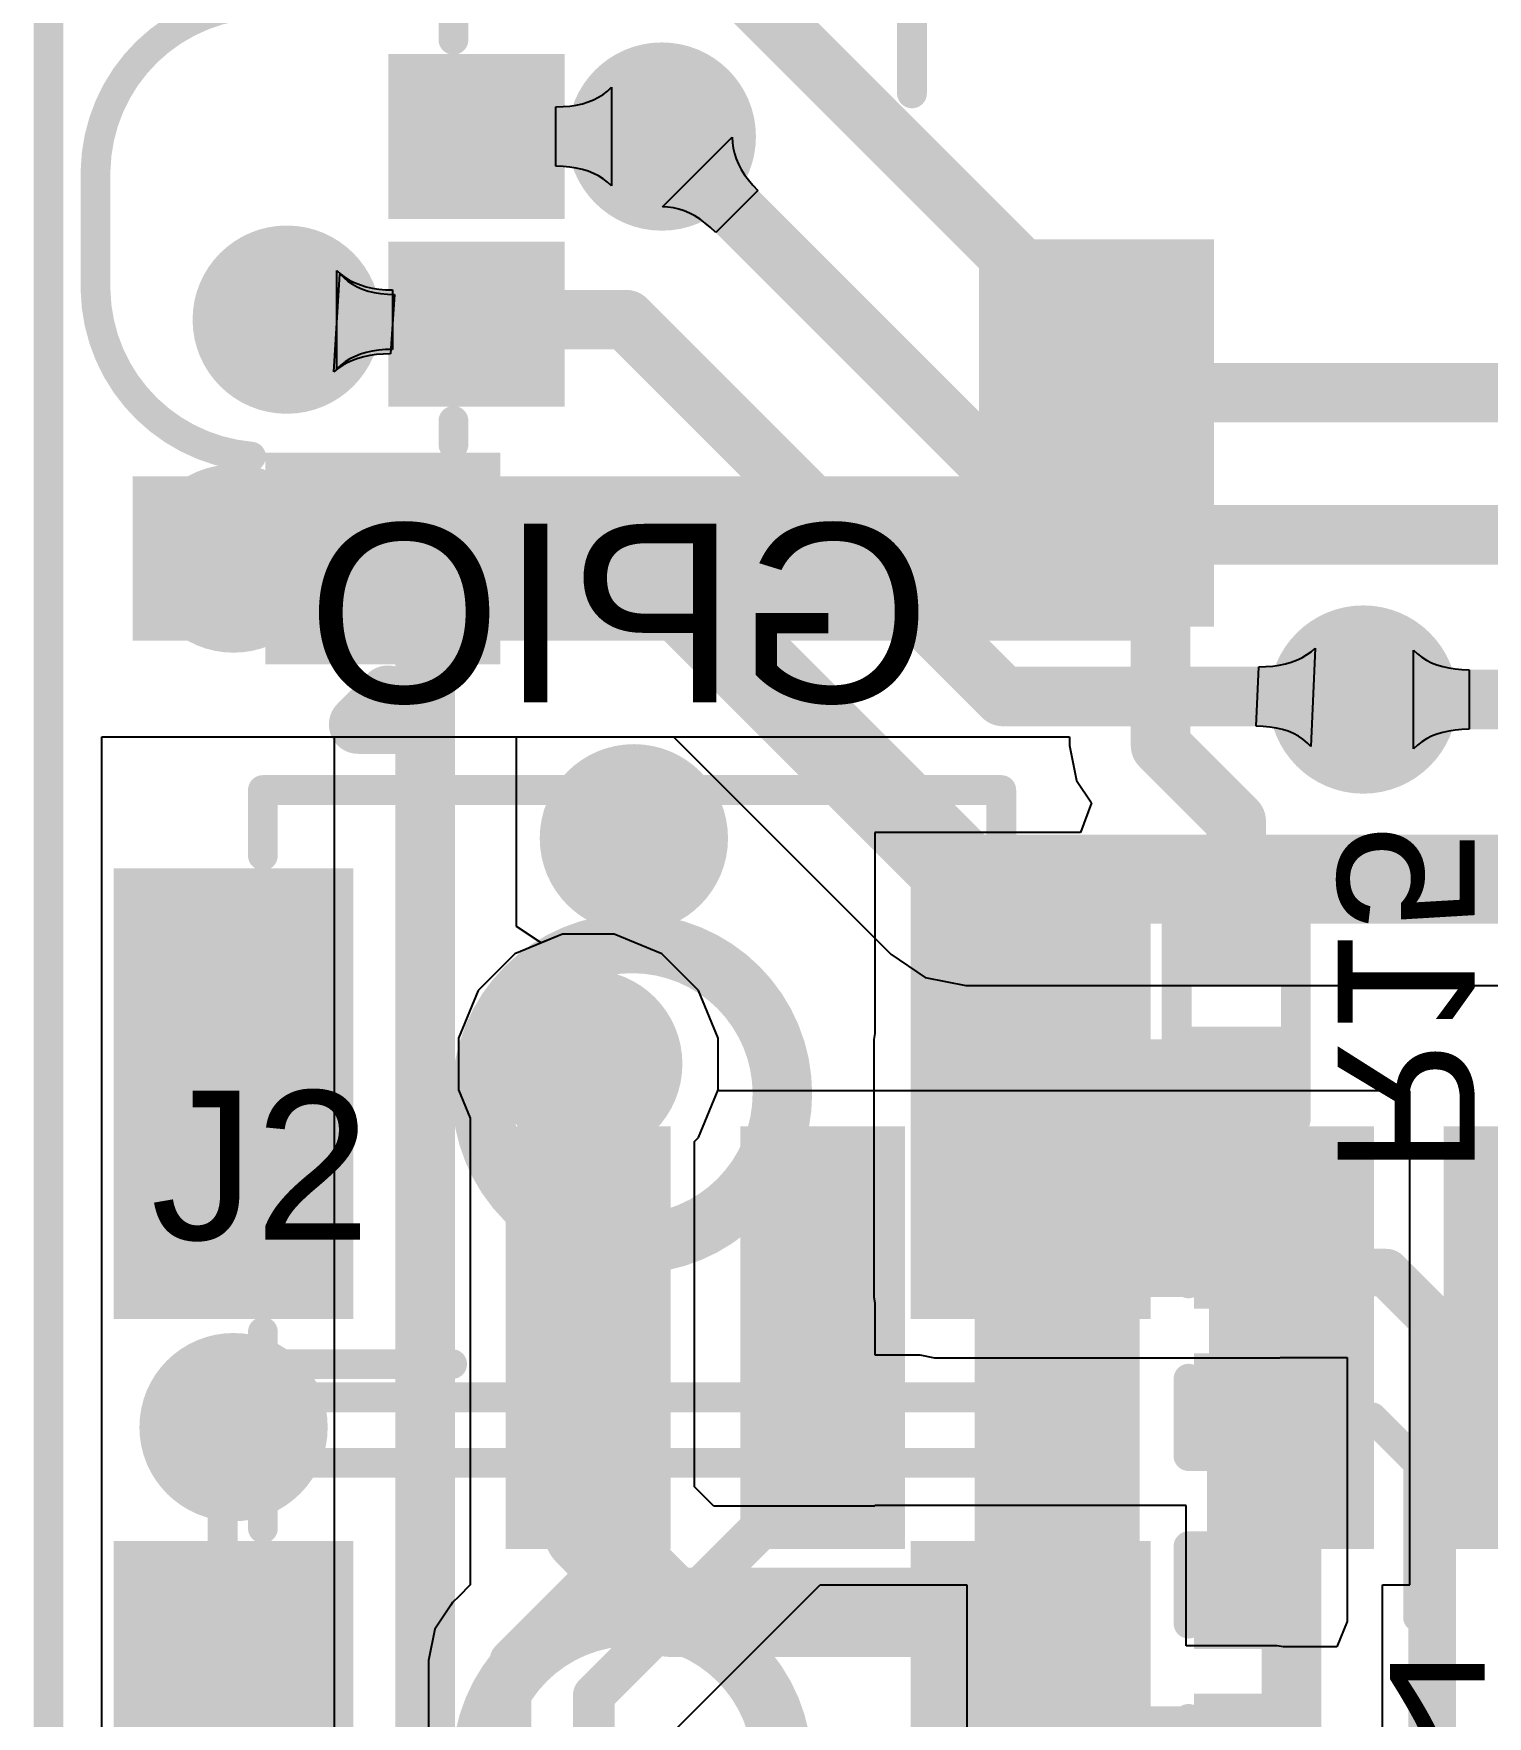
# Model space of a CAD drawing. Header units: millimetres. Extents: x -0.24 to 4.31, y 0 to 2.89.
# Drawn here: x -0.0025 to 0.2416, y 0.7094 to 0.992 of the extents above; entities that cross this region are included whole.
import ezdxf

# ---------------------------------------------------------------- set-up
doc = ezdxf.new("R2010")
doc.units = ezdxf.units.MM
doc.header["$MEASUREMENT"] = 0
for name, color, linetype in [('BottomLayer', 5, 'Continuous'), ('BottomOverlay', 54, 'Continuous'), ('BottomPaste', 16, 'Continuous'), ('BottomSolder', 6, 'Continuous'), ('Mechanical2', 216, 'Continuous'), ('TopLayer', 1, 'Continuous'), ('TopOverlay', 2, 'Continuous'), ('TopPaste', 8, 'Continuous'), ('TopSolder', 216, 'Continuous'), ('ViaHoleLayer', 16, 'Continuous')]:
    doc.layers.add(name, color=color, linetype=linetype)
doc.styles.add('Arial', font='', dxfattribs={"height": 0.2})
doc.styles.get('Arial').set_extended_font_data('Arial')

# ---------------------------------------------------------------- blocks, each defined once
blk = doc.blocks.new('SOP_4_2_54_B_36')
at = {"layer": 'BottomLayer'}
for points in [[(-0.15157, 0.06575), (-0.09449, 0.06575), (-0.09449, 0.03425), (-0.15157, 0.03425)], [(0.09449, 0.06575), (0.15157, 0.06575), (0.15157, 0.03425), (0.09449, 0.03425)], [(-0.15157, -0.03425), (-0.09449, -0.03425), (-0.09449, -0.06575), (-0.15157, -0.06575)], [(0.09449, -0.03425), (0.15157, -0.03425), (0.15157, -0.06575), (0.09449, -0.06575)]]:
    blk.add_hatch(color=5, dxfattribs=at).paths.add_polyline_path(points)
at = {"layer": 'BottomPaste'}
for points in [[(-0.15157, 0.06575), (-0.09449, 0.06575), (-0.09449, 0.03425), (-0.15157, 0.03425)], [(0.09449, 0.06575), (0.15157, 0.06575), (0.15157, 0.03425), (0.09449, 0.03425)], [(-0.15157, -0.03425), (-0.09449, -0.03425), (-0.09449, -0.06575), (-0.15157, -0.06575)], [(0.09449, -0.03425), (0.15157, -0.03425), (0.15157, -0.06575), (0.09449, -0.06575)]]:
    blk.add_hatch(color=16, dxfattribs=at).paths.add_polyline_path(points)
at = {"layer": 'BottomSolder'}
for points in [[(-0.15557, 0.06975), (-0.09049, 0.06975), (-0.09049, 0.03025), (-0.15557, 0.03025)], [(0.09049, 0.06975), (0.15557, 0.06975), (0.15557, 0.03025), (0.09049, 0.03025)], [(-0.15557, -0.03025), (-0.09049, -0.03025), (-0.09049, -0.06975), (-0.15557, -0.06975)], [(0.09049, -0.03025), (0.15557, -0.03025), (0.15557, -0.06975), (0.09049, -0.06975)]]:
    blk.add_hatch(color=6, dxfattribs=at).paths.add_polyline_path(points)
at = {"layer": 'BottomOverlay', "const_width": 0.005}
for points in [[(0.066, 0.081), (-0.052, 0.081)], [(-0.163, -0.058), (-0.163, -0.048)], [(-0.158, -0.053), (-0.163, -0.048)], [(-0.163, -0.058), (-0.158, -0.053)], [(0.066, -0.081), (-0.052, -0.081)]]:
    blk.add_lwpolyline(points, dxfattribs=at)
at = {"layer": 'BottomOverlay', "const_width": 0.0025}
for points in [[(-0.05325, 0.081, 1), (-0.05075, 0.081, 1)], [(0.06475, 0.081, 1), (0.06725, 0.081, 1)], [(-0.16425, -0.048, 1), (-0.16175, -0.048, 1)], [(-0.16425, -0.048, 1), (-0.16175, -0.048, 1)], [(-0.15925, -0.053, 1), (-0.15675, -0.053, 1)], [(-0.15925, -0.053, 1), (-0.15675, -0.053, 1)], [(-0.16425, -0.058, 1), (-0.16175, -0.058, 1)], [(-0.16425, -0.058, 1), (-0.16175, -0.058, 1)], [(-0.05325, -0.081, 1), (-0.05075, -0.081, 1)], [(0.06475, -0.081, 1), (0.06725, -0.081, 1)]]:
    blk.add_lwpolyline(points, format="xyb", close=True, dxfattribs=at)
blk = doc.blocks.new('B3U_1000P_B_38')
at = {"layer": 'BottomLayer'}
for points in [[(-0.08307, 0.03386), (-0.05079, 0.03386), (-0.05079, -0.03386), (-0.08307, -0.03386)], [(0.05079, 0.03386), (0.08307, 0.03386), (0.08307, -0.03386), (0.05079, -0.03386)]]:
    blk.add_hatch(color=5, dxfattribs=at).paths.add_polyline_path(points)
at = {"layer": 'BottomPaste'}
for points in [[(-0.08307, 0.03386), (-0.05079, 0.03386), (-0.05079, -0.03386), (-0.08307, -0.03386)], [(0.05079, 0.03386), (0.08307, 0.03386), (0.08307, -0.03386), (0.05079, -0.03386)]]:
    blk.add_hatch(color=16, dxfattribs=at).paths.add_polyline_path(points)
at = {"layer": 'BottomSolder'}
for points in [[(-0.08707, 0.03786), (-0.04679, 0.03786), (-0.04679, -0.03786), (-0.08707, -0.03786)], [(0.04679, 0.03786), (0.08707, 0.03786), (0.08707, -0.03786), (0.04679, -0.03786)]]:
    blk.add_hatch(color=6, dxfattribs=at).paths.add_polyline_path(points)
at = {"layer": 'BottomOverlay', "const_width": 0.005}
for points in [[(-0.062, 0.051), (0.062, 0.051)], [(-0.062, 0.04), (-0.062, 0.051)], [(0.062, 0.04), (0.062, 0.051)], [(-0.062, -0.051), (-0.062, -0.04)], [(0.062, -0.051), (0.062, -0.04)], [(-0.062, -0.051), (0.062, -0.051)]]:
    blk.add_lwpolyline(points, dxfattribs=at)
at = {"layer": 'BottomOverlay'}
for points, const_width in [([(-0.06325, 0.051, 1), (-0.06075, 0.051, 1)], 0.0025), ([(-0.06325, 0.051, 1), (-0.06075, 0.051, 1)], 0.0025), ([(0.06075, 0.051, 1), (0.06325, 0.051, 1)], 0.0025), ([(0.06075, 0.051, 1), (0.06325, 0.051, 1)], 0.0025), ([(-0.06325, 0.04, 1), (-0.06075, 0.04, 1)], 0.0025), ([(0.06075, 0.04, 1), (0.06325, 0.04, 1)], 0.0025), ([(0.02524, 0, 1), (-0.02524, 0, 1)], 0.01), ([(-0.02774, 0, 1), (-0.02274, 0, 1)], 0.005), ([(0.02274, 0, 1), (0.02774, 0, 1)], 0.005), ([(-0.06325, -0.04, 1), (-0.06075, -0.04, 1)], 0.0025), ([(0.06075, -0.04, 1), (0.06325, -0.04, 1)], 0.0025), ([(-0.06325, -0.051, 1), (-0.06075, -0.051, 1)], 0.0025), ([(-0.06325, -0.051, 1), (-0.06075, -0.051, 1)], 0.0025), ([(0.06075, -0.051, 1), (0.06325, -0.051, 1)], 0.0025), ([(0.06075, -0.051, 1), (0.06325, -0.051, 1)], 0.0025)]:
    blk.add_lwpolyline(points, format="xyb", close=True, dxfattribs=dict(at, const_width=const_width))
blk = doc.blocks.new('B3U_1000P_B_39')
at = {"layer": 'BottomLayer'}
for points in [[(-0.08307, 0.03386), (-0.05079, 0.03386), (-0.05079, -0.03386), (-0.08307, -0.03386)], [(0.05079, 0.03386), (0.08307, 0.03386), (0.08307, -0.03386), (0.05079, -0.03386)]]:
    blk.add_hatch(color=5, dxfattribs=at).paths.add_polyline_path(points)
at = {"layer": 'BottomPaste'}
for points in [[(-0.08307, 0.03386), (-0.05079, 0.03386), (-0.05079, -0.03386), (-0.08307, -0.03386)], [(0.05079, 0.03386), (0.08307, 0.03386), (0.08307, -0.03386), (0.05079, -0.03386)]]:
    blk.add_hatch(color=16, dxfattribs=at).paths.add_polyline_path(points)
at = {"layer": 'BottomSolder'}
for points in [[(-0.08707, 0.03786), (-0.04679, 0.03786), (-0.04679, -0.03786), (-0.08707, -0.03786)], [(0.04679, 0.03786), (0.08707, 0.03786), (0.08707, -0.03786), (0.04679, -0.03786)]]:
    blk.add_hatch(color=6, dxfattribs=at).paths.add_polyline_path(points)
at = {"layer": 'BottomOverlay', "const_width": 0.005}
for points in [[(-0.062, 0.051), (0.062, 0.051)], [(-0.062, 0.04), (-0.062, 0.051)], [(0.062, 0.04), (0.062, 0.051)], [(-0.062, -0.051), (-0.062, -0.04)], [(0.062, -0.051), (0.062, -0.04)], [(-0.062, -0.051), (0.062, -0.051)]]:
    blk.add_lwpolyline(points, dxfattribs=at)
at = {"layer": 'BottomOverlay'}
for points, const_width in [([(-0.06325, 0.051, 1), (-0.06075, 0.051, 1)], 0.0025), ([(-0.06325, 0.051, 1), (-0.06075, 0.051, 1)], 0.0025), ([(0.06075, 0.051, 1), (0.06325, 0.051, 1)], 0.0025), ([(0.06075, 0.051, 1), (0.06325, 0.051, 1)], 0.0025), ([(-0.06325, 0.04, 1), (-0.06075, 0.04, 1)], 0.0025), ([(0.06075, 0.04, 1), (0.06325, 0.04, 1)], 0.0025), ([(0.02524, 0, 1), (-0.02524, 0, 1)], 0.01), ([(-0.02774, 0, 1), (-0.02274, 0, 1)], 0.005), ([(0.02274, 0, 1), (0.02774, 0, 1)], 0.005), ([(-0.06325, -0.04, 1), (-0.06075, -0.04, 1)], 0.0025), ([(0.06075, -0.04, 1), (0.06325, -0.04, 1)], 0.0025), ([(-0.06325, -0.051, 1), (-0.06075, -0.051, 1)], 0.0025), ([(-0.06325, -0.051, 1), (-0.06075, -0.051, 1)], 0.0025), ([(0.06075, -0.051, 1), (0.06325, -0.051, 1)], 0.0025), ([(0.06075, -0.051, 1), (0.06325, -0.051, 1)], 0.0025)]:
    blk.add_lwpolyline(points, format="xyb", close=True, dxfattribs=dict(at, const_width=const_width))
blk = doc.blocks.new('R___0201_B_42')
at = {"layer": 'BottomLayer'}
for points in [[(-0.01614, 0.00728), (-0.00551, 0.00728), (-0.00551, -0.00728), (-0.01614, -0.00728)], [(0.00551, 0.00728), (0.01614, 0.00728), (0.01614, -0.00728), (0.00551, -0.00728)]]:
    blk.add_hatch(color=5, dxfattribs=at).paths.add_polyline_path(points)
at = {"layer": 'BottomPaste'}
for points in [[(-0.01614, 0.00728), (-0.00551, 0.00728), (-0.00551, -0.00728), (-0.01614, -0.00728)], [(0.00551, 0.00728), (0.01614, 0.00728), (0.01614, -0.00728), (0.00551, -0.00728)]]:
    blk.add_hatch(color=16, dxfattribs=at).paths.add_polyline_path(points)
at = {"layer": 'BottomSolder'}
for points in [[(-0.01831, 0.00945), (-0.00335, 0.00945), (-0.00335, -0.00945), (-0.01831, -0.00945)], [(0.00335, 0.00945), (0.01831, 0.00945), (0.01831, -0.00945), (0.00335, -0.00945)]]:
    blk.add_hatch(color=6, dxfattribs=at).paths.add_polyline_path(points)
at = {"layer": 'BottomOverlay', "const_width": 0.005}
for points in [[(-0.019, 0.01), (-0.019, -0.01)], [(-0.019, 0.01), (0.019, 0.01)], [(0.019, 0.01), (0.019, -0.01)], [(-0.019, -0.01), (0.019, -0.01)]]:
    blk.add_lwpolyline(points, dxfattribs=at)
at = {"layer": 'BottomOverlay', "const_width": 0.0025}
for points in [[(-0.02025, 0.01, 1), (-0.01775, 0.01, 1)], [(-0.02025, 0.01, 1), (-0.01775, 0.01, 1)], [(0.01775, 0.01, 1), (0.02025, 0.01, 1)], [(0.01775, 0.01, 1), (0.02025, 0.01, 1)], [(-0.02025, -0.01, 1), (-0.01775, -0.01, 1)], [(-0.02025, -0.01, 1), (-0.01775, -0.01, 1)], [(0.01775, -0.01, 1), (0.02025, -0.01, 1)], [(0.01775, -0.01, 1), (0.02025, -0.01, 1)]]:
    blk.add_lwpolyline(points, format="xyb", close=True, dxfattribs=at)
blk = doc.blocks.new('MHS110FRGBCT_B_55')
at = {"layer": 'BottomLayer'}
for points in [[(-0.02559, 0.0187), (-0.00591, 0.0187), (-0.00591, -0.00295), (-0.02559, -0.00295)], [(0.00591, 0.0187), (0.02559, 0.0187), (0.02559, -0.00295), (0.00591, -0.00295)], [(-0.0689, 0.00787), (-0.04134, 0.00787), (-0.04134, -0.02362), (-0.0689, -0.02362)], [(0.04134, 0.00787), (0.0689, 0.00787), (0.0689, -0.02362), (0.04134, -0.02362)]]:
    blk.add_hatch(color=5, dxfattribs=at).paths.add_polyline_path(points)
at = {"layer": 'BottomPaste'}
for points in [[(-0.02559, 0.0187), (-0.00591, 0.0187), (-0.00591, -0.00295), (-0.02559, -0.00295)], [(0.00591, 0.0187), (0.02559, 0.0187), (0.02559, -0.00295), (0.00591, -0.00295)], [(-0.0689, 0.00787), (-0.04134, 0.00787), (-0.04134, -0.02362), (-0.0689, -0.02362)], [(0.04134, 0.00787), (0.0689, 0.00787), (0.0689, -0.02362), (0.04134, -0.02362)]]:
    blk.add_hatch(color=16, dxfattribs=at).paths.add_polyline_path(points)
at = {"layer": 'BottomSolder'}
for points in [[(-0.02959, 0.0227), (-0.00191, 0.0227), (-0.00191, -0.00695), (-0.02959, -0.00695)], [(0.00191, 0.0227), (0.02959, 0.0227), (0.02959, -0.00695), (0.00191, -0.00695)], [(-0.0729, 0.01187), (-0.03734, 0.01187), (-0.03734, -0.02762), (-0.0729, -0.02762)], [(0.03734, 0.01187), (0.0729, 0.01187), (0.0729, -0.02762), (0.03734, -0.02762)]]:
    blk.add_hatch(color=6, dxfattribs=at).paths.add_polyline_path(points)
at = {"layer": 'BottomOverlay'}
for points, const_width in [([(-0.032, 0.004), (-0.036, 0.004)], 0.005), ([(0.036, 0.004), (0.032, 0.004)], 0.005), ([(0.078, -0.007), (0.083, -0.002)], 0.00984), ([(0.083, -0.012), (0.083, -0.002)], 0.00984), ([(0.083, -0.012), (0.078, -0.007)], 0.00984), ([(0.01, -0.05611), (-0.01, -0.05611)], 0.005)]:
    blk.add_lwpolyline(points, dxfattribs=dict(at, const_width=const_width))
for points, const_width in [([(-0.03725, 0.004, 1), (-0.03475, 0.004, 1)], 0.0025), ([(-0.03325, 0.004, 1), (-0.03075, 0.004, 1)], 0.0025), ([(0.03075, 0.004, 1), (0.03325, 0.004, 1)], 0.0025), ([(0.03475, 0.004, 1), (0.03725, 0.004, 1)], 0.0025), ([(0.08054, -0.002, 1), (0.08546, -0.002, 1)], 0.00492), ([(0.08054, -0.002, 1), (0.08546, -0.002, 1)], 0.00492), ([(0.07554, -0.007, 1), (0.08046, -0.007, 1)], 0.00492), ([(0.07554, -0.007, 1), (0.08046, -0.007, 1)], 0.00492), ([(0.08054, -0.012, 1), (0.08546, -0.012, 1)], 0.00492), ([(0.08054, -0.012, 1), (0.08546, -0.012, 1)], 0.00492), ([(-0.03925, -0.03, 1), (-0.03675, -0.03, 1)], 0.0025), ([(0.03675, -0.03, 1), (0.03925, -0.03, 1)], 0.0025), ([(-0.01125, -0.05611, 1), (-0.00875, -0.05611, 1)], 0.0025), ([(-0.01125, -0.05611, 1), (-0.00875, -0.05611, 1)], 0.0025), ([(0.00875, -0.05611, 1), (0.01125, -0.05611, 1)], 0.0025), ([(0.00875, -0.05611, 1), (0.01125, -0.05611, 1)], 0.0025)]:
    blk.add_lwpolyline(points, format="xyb", close=True, dxfattribs=dict(at, const_width=const_width))
at = {"layer": 'BottomOverlay', "const_width": 0.005}
for points in [[(-0.01, -0.05611, -0.383773), (-0.038, -0.03)], [(0.038, -0.03, -0.383773), (0.01, -0.05611)]]:
    blk.add_lwpolyline(points, format="xyb", dxfattribs=at)
blk = doc.blocks.new('V________T______57')
at = {"layer": 'TopLayer'}
for points in [[(-0.0689, -0.01821), (-0.04921, -0.01821), (-0.04921, -0.0812), (-0.0689, -0.0812)], [(-0.02953, -0.01821), (-0.00984, -0.01821), (-0.00984, -0.0812), (-0.02953, -0.0812)], [(0.00984, -0.01821), (0.02953, -0.01821), (0.02953, -0.0812), (0.00984, -0.0812)], [(0.04921, -0.01821), (0.0689, -0.01821), (0.0689, -0.0812), (0.04921, -0.0812)], [(0.08858, -0.01821), (0.10827, -0.01821), (0.10827, -0.0812), (0.08858, -0.0812)]]:
    blk.add_hatch(color=1, dxfattribs=at).paths.add_polyline_path(points)
at = {"layer": 'TopPaste'}
for points in [[(-0.0689, -0.01821), (-0.04921, -0.01821), (-0.04921, -0.0812), (-0.0689, -0.0812)], [(-0.02953, -0.01821), (-0.00984, -0.01821), (-0.00984, -0.0812), (-0.02953, -0.0812)], [(0.00984, -0.01821), (0.02953, -0.01821), (0.02953, -0.0812), (0.00984, -0.0812)], [(0.04921, -0.01821), (0.0689, -0.01821), (0.0689, -0.0812), (0.04921, -0.0812)], [(0.08858, -0.01821), (0.10827, -0.01821), (0.10827, -0.0812), (0.08858, -0.0812)]]:
    blk.add_hatch(color=8, dxfattribs=at).paths.add_polyline_path(points)
at = {"layer": 'TopSolder'}
for points in [[(-0.0729, -0.01421), (-0.04521, -0.01421), (-0.04521, -0.0852), (-0.0729, -0.0852)], [(-0.03353, -0.01421), (-0.00584, -0.01421), (-0.00584, -0.0852), (-0.03353, -0.0852)], [(0.00584, -0.01421), (0.03353, -0.01421), (0.03353, -0.0852), (0.00584, -0.0852)], [(0.04521, -0.01421), (0.0729, -0.01421), (0.0729, -0.0852), (0.04521, -0.0852)], [(0.08458, -0.01421), (0.11227, -0.01421), (0.11227, -0.0852), (0.08458, -0.0852)]]:
    blk.add_hatch(color=216, dxfattribs=at).paths.add_polyline_path(points)
at = {"layer": 'TopOverlay', "const_width": 0.005}
for points in [[(0.15981, -0.00474), (0.15981, -0.04528)], [(0.15981, -0.04528), (0.12128, -0.04528)]]:
    blk.add_lwpolyline(points, dxfattribs=at)
at = {"layer": 'TopOverlay', "const_width": 0.0025}
for points in [[(0.15856, -0.00474, 1), (0.16106, -0.00474, 1)], [(0.12003, -0.04528, 1), (0.12253, -0.04528, 1)], [(0.15856, -0.04528, 1), (0.16106, -0.04528, 1)], [(0.15856, -0.04528, 1), (0.16106, -0.04528, 1)]]:
    blk.add_lwpolyline(points, format="xyb", close=True, dxfattribs=at)
blk = doc.blocks.new('CAP_0201_B_60')
at = {"layer": 'BottomLayer'}
for points in [[(-0.01772, 0.00591), (-0.00591, 0.00591), (-0.00591, -0.00591), (-0.01772, -0.00591)], [(0.00591, 0.00591), (0.01772, 0.00591), (0.01772, -0.00591), (0.00591, -0.00591)]]:
    blk.add_hatch(color=5, dxfattribs=at).paths.add_polyline_path(points)
at = {"layer": 'BottomPaste'}
for points in [[(-0.01772, 0.00591), (-0.00591, 0.00591), (-0.00591, -0.00591), (-0.01772, -0.00591)], [(0.00591, 0.00591), (0.01772, 0.00591), (0.01772, -0.00591), (0.00591, -0.00591)]]:
    blk.add_hatch(color=16, dxfattribs=at).paths.add_polyline_path(points)
at = {"layer": 'BottomSolder'}
for points in [[(-0.01988, 0.00807), (-0.00374, 0.00807), (-0.00374, -0.00807), (-0.01988, -0.00807)], [(0.00374, 0.00807), (0.01988, 0.00807), (0.01988, -0.00807), (0.00374, -0.00807)]]:
    blk.add_hatch(color=6, dxfattribs=at).paths.add_polyline_path(points)
at = {"layer": 'BottomOverlay', "const_width": 0.005}
for points in [[(-0.021, 0.009), (-0.008, 0.009)], [(-0.021, 0.009), (-0.021, -0.009)], [(0.008, 0.009), (0.021, 0.009)], [(0.021, 0.009), (0.021, -0.009)], [(-0.021, -0.009), (-0.008, -0.009)], [(0.008, -0.009), (0.021, -0.009)]]:
    blk.add_lwpolyline(points, dxfattribs=at)
at = {"layer": 'BottomOverlay', "const_width": 0.0025}
for points in [[(-0.02225, 0.009, 1), (-0.01975, 0.009, 1)], [(-0.02225, 0.009, 1), (-0.01975, 0.009, 1)], [(-0.00925, 0.009, 1), (-0.00675, 0.009, 1)], [(0.00675, 0.009, 1), (0.00925, 0.009, 1)], [(0.01975, 0.009, 1), (0.02225, 0.009, 1)], [(0.01975, 0.009, 1), (0.02225, 0.009, 1)], [(-0.02225, -0.009, 1), (-0.01975, -0.009, 1)], [(-0.02225, -0.009, 1), (-0.01975, -0.009, 1)], [(-0.00925, -0.009, 1), (-0.00675, -0.009, 1)], [(0.00675, -0.009, 1), (0.00925, -0.009, 1)], [(0.01975, -0.009, 1), (0.02225, -0.009, 1)], [(0.01975, -0.009, 1), (0.02225, -0.009, 1)]]:
    blk.add_lwpolyline(points, format="xyb", close=True, dxfattribs=at)
blk = doc.blocks.new('CAP_0201_B_65')
at = {"layer": 'BottomLayer'}
for points in [[(-0.01772, 0.00591), (-0.00591, 0.00591), (-0.00591, -0.00591), (-0.01772, -0.00591)], [(0.00591, 0.00591), (0.01772, 0.00591), (0.01772, -0.00591), (0.00591, -0.00591)]]:
    blk.add_hatch(color=5, dxfattribs=at).paths.add_polyline_path(points)
at = {"layer": 'BottomPaste'}
for points in [[(-0.01772, 0.00591), (-0.00591, 0.00591), (-0.00591, -0.00591), (-0.01772, -0.00591)], [(0.00591, 0.00591), (0.01772, 0.00591), (0.01772, -0.00591), (0.00591, -0.00591)]]:
    blk.add_hatch(color=16, dxfattribs=at).paths.add_polyline_path(points)
at = {"layer": 'BottomSolder'}
for points in [[(-0.01988, 0.00807), (-0.00374, 0.00807), (-0.00374, -0.00807), (-0.01988, -0.00807)], [(0.00374, 0.00807), (0.01988, 0.00807), (0.01988, -0.00807), (0.00374, -0.00807)]]:
    blk.add_hatch(color=6, dxfattribs=at).paths.add_polyline_path(points)
at = {"layer": 'BottomOverlay', "const_width": 0.005}
for points in [[(-0.008, 0.009), (-0.021, 0.009)], [(-0.021, -0.009), (-0.021, 0.009)], [(0.021, 0.009), (0.008, 0.009)], [(0.021, -0.009), (0.021, 0.009)], [(-0.008, -0.009), (-0.021, -0.009)], [(0.021, -0.009), (0.008, -0.009)]]:
    blk.add_lwpolyline(points, dxfattribs=at)
at = {"layer": 'BottomOverlay', "const_width": 0.0025}
for points in [[(-0.02225, 0.009, 1), (-0.01975, 0.009, 1)], [(-0.02225, 0.009, 1), (-0.01975, 0.009, 1)], [(-0.00925, 0.009, 1), (-0.00675, 0.009, 1)], [(0.00675, 0.009, 1), (0.00925, 0.009, 1)], [(0.01975, 0.009, 1), (0.02225, 0.009, 1)], [(0.01975, 0.009, 1), (0.02225, 0.009, 1)], [(-0.02225, -0.009, 1), (-0.01975, -0.009, 1)], [(-0.02225, -0.009, 1), (-0.01975, -0.009, 1)], [(-0.00925, -0.009, 1), (-0.00675, -0.009, 1)], [(0.00675, -0.009, 1), (0.00925, -0.009, 1)], [(0.01975, -0.009, 1), (0.02225, -0.009, 1)], [(0.01975, -0.009, 1), (0.02225, -0.009, 1)]]:
    blk.add_lwpolyline(points, format="xyb", close=True, dxfattribs=at)

msp = doc.modelspace()

# ---------------------------------------------------------------- hatches: boundary and pattern name
at = {"layer": 'BottomLayer'}
h = msp.add_hatch(color=5, dxfattribs=at)
edge = h.paths.add_edge_path()
edge.add_arc((0.10299, 0.97475), 0.01181, 0, 360)
h = msp.add_hatch(color=5, dxfattribs=at)
edge = h.paths.add_edge_path()
edge.add_arc((0.04, 0.944), 0.01181, 0, 360)
for points in [[(0.01415, 0.8901), (0.19175, 0.8901), (0.19175, 0.91766), (0.01415, 0.91766)], [(0.14879, 0.77984), (0.20673, 0.77984), (0.20673, 0.82311), (0.14879, 0.82311)], [(0.19454, 0.72291), (0.20635, 0.72291), (0.20635, 0.76824), (0.19454, 0.76824)], [(0.14879, 0.66714), (0.20635, 0.66714), (0.20635, 0.71109), (0.14879, 0.71109)]]:
    msp.add_hatch(color=5, dxfattribs=at).paths.add_polyline_path(points)
h = msp.add_hatch(color=5, dxfattribs=at)
edge = h.paths.add_edge_path()
edge.add_arc((0.03107, 0.90388), 0.01181, 0, 360)
h = msp.add_hatch(color=5, dxfattribs=at)
edge = h.paths.add_edge_path()
edge.add_arc((0.22079, 0.8802), 0.01181, 0, 360)
h = msp.add_hatch(color=5, dxfattribs=at)
edge = h.paths.add_edge_path()
edge.add_arc((0.0983, 0.8569), 0.01181, 0, 360)
h = msp.add_hatch(color=5, dxfattribs=at)
edge = h.paths.add_edge_path()
edge.add_arc((0.09064, 0.819), 0.01181, 0, 360)
h = msp.add_hatch(color=5, dxfattribs=at)
edge = h.paths.add_edge_path()
edge.add_arc((0.03107, 0.758), 0.01181, 0, 360)
at = {"layer": 'BottomSolder'}
h = msp.add_hatch(color=6, dxfattribs=at)
edge = h.paths.add_edge_path()
edge.add_arc((0.10299, 0.97475), 0.01581, 0, 360)
h = msp.add_hatch(color=6, dxfattribs=at)
edge = h.paths.add_edge_path()
edge.add_arc((0.04, 0.944), 0.01581, 0, 360)
h = msp.add_hatch(color=6, dxfattribs=at)
edge = h.paths.add_edge_path()
edge.add_arc((0.03107, 0.90388), 0.01581, 0, 360)
h = msp.add_hatch(color=6, dxfattribs=at)
edge = h.paths.add_edge_path()
edge.add_arc((0.22079, 0.8802), 0.01581, 0, 360)
h = msp.add_hatch(color=6, dxfattribs=at)
edge = h.paths.add_edge_path()
edge.add_arc((0.0983, 0.8569), 0.01581, 0, 360)
h = msp.add_hatch(color=6, dxfattribs=at)
edge = h.paths.add_edge_path()
edge.add_arc((0.09064, 0.819), 0.01581, 0, 360)
h = msp.add_hatch(color=6, dxfattribs=at)
edge = h.paths.add_edge_path()
edge.add_arc((0.03107, 0.758), 0.01581, 0, 360)
at = {"layer": 'TopLayer'}
h = msp.add_hatch(color=1, dxfattribs=at)
edge = h.paths.add_edge_path()
edge.add_arc((0.10299, 0.97475), 0.01181, 0, 360)
h = msp.add_hatch(color=1, dxfattribs=at)
edge = h.paths.add_edge_path()
edge.add_arc((0.04, 0.944), 0.01181, 0, 360)
h = msp.add_hatch(color=1, dxfattribs=at)
edge = h.paths.add_edge_path()
edge.add_arc((0.03107, 0.90388), 0.01181, 0, 360)
h = msp.add_hatch(color=1, dxfattribs=at)
edge = h.paths.add_edge_path()
edge.add_arc((0.22079, 0.8802), 0.01181, 0, 360)
h = msp.add_hatch(color=1, dxfattribs=at)
edge = h.paths.add_edge_path()
edge.add_arc((0.0983, 0.8569), 0.01181, 0, 360)
h = msp.add_hatch(color=1, dxfattribs=at)
edge = h.paths.add_edge_path()
edge.add_arc((0.09064, 0.819), 0.01181, 0, 360)
h = msp.add_hatch(color=1, dxfattribs=at)
edge = h.paths.add_edge_path()
edge.add_arc((0.03107, 0.758), 0.01181, 0, 360)
at = {"layer": 'TopSolder'}
h = msp.add_hatch(color=216, dxfattribs=at)
edge = h.paths.add_edge_path()
edge.add_arc((0.10299, 0.97475), 0.01581, 0, 360)
h = msp.add_hatch(color=216, dxfattribs=at)
edge = h.paths.add_edge_path()
edge.add_arc((0.04, 0.944), 0.01581, 0, 360)
h = msp.add_hatch(color=216, dxfattribs=at)
edge = h.paths.add_edge_path()
edge.add_arc((0.03107, 0.90388), 0.01581, 0, 360)
h = msp.add_hatch(color=216, dxfattribs=at)
edge = h.paths.add_edge_path()
edge.add_arc((0.22079, 0.8802), 0.01581, 0, 360)
h = msp.add_hatch(color=216, dxfattribs=at)
edge = h.paths.add_edge_path()
edge.add_arc((0.0983, 0.8569), 0.01581, 0, 360)
h = msp.add_hatch(color=216, dxfattribs=at)
edge = h.paths.add_edge_path()
edge.add_arc((0.09064, 0.819), 0.01581, 0, 360)
h = msp.add_hatch(color=216, dxfattribs=at)
edge = h.paths.add_edge_path()
edge.add_arc((0.03107, 0.758), 0.01581, 0, 360)
at = {"layer": 'ViaHoleLayer'}
h = msp.add_hatch(color=16, dxfattribs=at)
edge = h.paths.add_edge_path()
edge.add_arc((0.10299, 0.97475), 0.00591, 0, 360)
h = msp.add_hatch(color=16, dxfattribs=at)
edge = h.paths.add_edge_path()
edge.add_arc((0.04, 0.944), 0.00591, 0, 360)
h = msp.add_hatch(color=16, dxfattribs=at)
edge = h.paths.add_edge_path()
edge.add_arc((0.03107, 0.90388), 0.00591, 0, 360)
h = msp.add_hatch(color=16, dxfattribs=at)
edge = h.paths.add_edge_path()
edge.add_arc((0.22079, 0.8802), 0.00591, 0, 360)
h = msp.add_hatch(color=16, dxfattribs=at)
edge = h.paths.add_edge_path()
edge.add_arc((0.0983, 0.8569), 0.00591, 0, 360)
h = msp.add_hatch(color=16, dxfattribs=at)
edge = h.paths.add_edge_path()
edge.add_arc((0.09064, 0.819), 0.00591, 0, 360)
h = msp.add_hatch(color=16, dxfattribs=at)
edge = h.paths.add_edge_path()
edge.add_arc((0.03107, 0.758), 0.00591, 0, 360)

# ---------------------------------------------------------------- linework, layer by layer
at = {"layer": 'BottomLayer'}
for p, q in [((0.09062, 0.98057), (0.09153, 0.98092)), ((0.09153, 0.98092), (0.09237, 0.98135)), ((0.09237, 0.98135), (0.09316, 0.98184)), ((0.09316, 0.98184), (0.09389, 0.9824)), ((0.09389, 0.9824), (0.09456, 0.98302)), ((0.09456, 0.98302), (0.09456, 0.96648)), ((0.08521, 0.97975), (0.08641, 0.97978)), ((0.08521, 0.96975), (0.08521, 0.97975)), ((0.08641, 0.97978), (0.08755, 0.97988)), ((0.08755, 0.97988), (0.08863, 0.98004)), ((0.08863, 0.98004), (0.08965, 0.98027)), ((0.08965, 0.98027), (0.09062, 0.98057)), ((0.08641, 0.96972), (0.08521, 0.96975)), ((0.08755, 0.96962), (0.08641, 0.96972)), ((0.08863, 0.96945), (0.08755, 0.96962)), ((0.08965, 0.96923), (0.08863, 0.96945)), ((0.09062, 0.96893), (0.08965, 0.96923)), ((0.09153, 0.96857), (0.09062, 0.96893)), ((0.09237, 0.96815), (0.09153, 0.96857)), ((0.09316, 0.96766), (0.09237, 0.96815)), ((0.09389, 0.9671), (0.09316, 0.96766)), ((0.09456, 0.96648), (0.09389, 0.9671)), ((0.04789, 0.93522), (0.04894, 0.95172)), ((0.04894, 0.95172), (0.04957, 0.95106)), ((0.04957, 0.95106), (0.05026, 0.95047)), ((0.05026, 0.95047), (0.05102, 0.94995)), ((0.05102, 0.94995), (0.05184, 0.9495)), ((0.05184, 0.9495), (0.05273, 0.94912)), ((0.05273, 0.94912), (0.05368, 0.94881)), ((0.05368, 0.94881), (0.05469, 0.94856)), ((0.05469, 0.94856), (0.05576, 0.94839)), ((0.05576, 0.94839), (0.0569, 0.94829)), ((0.0569, 0.94829), (0.05811, 0.94825)), ((0.05811, 0.94825), (0.0574, 0.93825)), ((0.0574, 0.93825), (0.05621, 0.93822)), ((0.0486, 0.93579), (0.04789, 0.93522)), ((0.04936, 0.93631), (0.0486, 0.93579)), ((0.05017, 0.93676), (0.04936, 0.93631)), ((0.05104, 0.93716), (0.05017, 0.93676)), ((0.05196, 0.93749), (0.05104, 0.93716)), ((0.05294, 0.93777), (0.05196, 0.93749)), ((0.05397, 0.93798), (0.05294, 0.93777)), ((0.05506, 0.93813), (0.05397, 0.93798)), ((0.05621, 0.93822), (0.05506, 0.93813)), ((0.22922, 0.87194), (0.22922, 0.88847)), ((0.22922, 0.88847), (0.22989, 0.88785)), ((0.22989, 0.88785), (0.23062, 0.88729)), ((0.23062, 0.88729), (0.23141, 0.8868)), ((0.23141, 0.8868), (0.23226, 0.88638)), ((0.23226, 0.88638), (0.23316, 0.88602)), ((0.23316, 0.88602), (0.23413, 0.88573)), ((0.23413, 0.88573), (0.23515, 0.8855)), ((0.23515, 0.8855), (0.23623, 0.88533)), ((0.23623, 0.88533), (0.23737, 0.88524)), ((0.23737, 0.88524), (0.23857, 0.8852)), ((0.23857, 0.8852), (0.23857, 0.8752)), ((0.00897, 0.61236), (0.00897, 0.87393)), ((0.00897, 0.87393), (0.04797, 0.87393)), ((0.04797, 0.87393), (0.04797, 0.64544)), ((0.07856, 0.8421), (0.07856, 0.87393)), ((0.07856, 0.87393), (0.17145, 0.87393)), ((0.17145, 0.87393), (0.17145, 0.87247)), ((0.23141, 0.8736), (0.23062, 0.87311)), ((0.23226, 0.87403), (0.23141, 0.8736)), ((0.23316, 0.87439), (0.23226, 0.87403)), ((0.23413, 0.87468), (0.23316, 0.87439)), ((0.23515, 0.87491), (0.23413, 0.87468)), ((0.23623, 0.87507), (0.23515, 0.87491)), ((0.23737, 0.87517), (0.23623, 0.87507)), ((0.23857, 0.8752), (0.23737, 0.87517)), ((0.17145, 0.87247), (0.17262, 0.86662)), ((0.22989, 0.87256), (0.22922, 0.87194)), ((0.23062, 0.87311), (0.22989, 0.87256)), ((0.17262, 0.86662), (0.17513, 0.86286)), ((0.17513, 0.86286), (0.1733, 0.85786)), ((0.1733, 0.85786), (0.13879, 0.85786)), ((0.13879, 0.85786), (0.13879, 0.8241)), ((0.08272, 0.83933), (0.07856, 0.8421)), ((0.0863, 0.84081), (0.08272, 0.83933)), ((0.09498, 0.84081), (0.0863, 0.84081)), ((0.10299, 0.83749), (0.09498, 0.84081)), ((0.10913, 0.83135), (0.10299, 0.83749)), ((0.11245, 0.82334), (0.10913, 0.83135)), ((0.11245, 0.81466), (0.11245, 0.82334)), ((0.13879, 0.8241), (0.13859, 0.82311)), ((0.13859, 0.82311), (0.13859, 0.77984)), ((0.10913, 0.80665), (0.11245, 0.81466)), ((0.10848, 0.806), (0.10913, 0.80665)), ((0.10848, 0.74797), (0.10848, 0.806)), ((0.13859, 0.77984), (0.13879, 0.77886)), ((0.13879, 0.77886), (0.13879, 0.77014)), ((0.13879, 0.77014), (0.1463, 0.77014)), ((0.1463, 0.77014), (0.14879, 0.76965)), ((0.14879, 0.76965), (0.20673, 0.76965)), ((0.20673, 0.76965), (0.20689, 0.76968)), ((0.20689, 0.76968), (0.2181, 0.76968)), ((0.2181, 0.76968), (0.2181, 0.72537)), ((0.11171, 0.74475), (0.10848, 0.74797)), ((0.13879, 0.74475), (0.11171, 0.74475)), ((0.19107, 0.74486), (0.13879, 0.74486)), ((0.13879, 0.74486), (0.13879, 0.74475)), ((0.19107, 0.72129), (0.19107, 0.74486)), ((0.2181, 0.72537), (0.21635, 0.72109)), ((0.20635, 0.72129), (0.19107, 0.72129)), ((0.20734, 0.72109), (0.20635, 0.72129)), ((0.21635, 0.72109), (0.20734, 0.72109))]:
    msp.add_line(p, q, dxfattribs=at)
for points, const_width in [([(0.07187, 0.97475), (0.10299, 0.97475)], 0.01), ([(0.04075, 0.94325), (0.07187, 0.94325)], 0.01), ([(0.176, 0.92497), (0.18675, 0.91422)], 0.01), ([(0.18675, 0.87247), (0.18675, 0.91422)], 0.01), ([(0.05613, 0.90388), (0.06178, 0.89823)], 0.01), ([(0.06178, 0.89823), (0.06744, 0.90388)], 0.01), ([(0.06744, 0.90388), (0.11606, 0.90388)], 0.01), ([(0.05985, 0.89629), (0.06178, 0.89823)], 0.01), ([(0.06178, 0.89823), (0.06426, 0.89574)], 0.01), ([(0.06326, 0.63911), (0.06326, 0.89574)], 0.01), ([(0.22079, 0.8802), (0.25366, 0.8802)], 0.01), ([(0.18675, 0.87247), (0.19945, 0.85977)], 0.01), ([(0.19945, 0.83945), (0.19945, 0.85977)], 0.01), ([(0.09064, 0.74058), (0.09064, 0.819)], 0.015), ([(0.20045, 0.78595), (0.20245, 0.78395)], 0.008), ([(0.20245, 0.78395), (0.22465, 0.78395)], 0.008), ([(0.22465, 0.78395), (0.23237, 0.77623)], 0.008), ([(0.23237, 0.62121), (0.23237, 0.77623)], 0.008), ([(0.09064, 0.74058), (0.10432, 0.72691)], 0.015), ([(0.10432, 0.72691), (0.16949, 0.72691)], 0.015)]:
    msp.add_lwpolyline(points, dxfattribs=dict(at, const_width=const_width))
for points, const_width in [([(0.06937, 0.97475, 1), (0.07437, 0.97475, 1)], 0.005), ([(0.10049, 0.97475, 1), (0.10549, 0.97475, 1)], 0.005), ([(0.03825, 0.94325, 1), (0.04325, 0.94325, 1)], 0.005), ([(0.06937, 0.94325, 1), (0.07437, 0.94325, 1)], 0.005), ([(0.1735, 0.92497, 1), (0.1785, 0.92497, 1)], 0.005), ([(0.18425, 0.91422, 1), (0.18925, 0.91422, 1)], 0.005), ([(0.18425, 0.91422, 1), (0.18925, 0.91422, 1)], 0.005), ([(0.05363, 0.90388, 1), (0.05863, 0.90388, 1)], 0.005), ([(0.06494, 0.90388, 1), (0.06994, 0.90388, 1)], 0.005), ([(0.06494, 0.90388, 1), (0.06994, 0.90388, 1)], 0.005), ([(0.11356, 0.90388, 1), (0.11856, 0.90388, 1)], 0.005), ([(0.05928, 0.89823, 1), (0.06428, 0.89823, 1)], 0.005), ([(0.05928, 0.89823, 1), (0.06428, 0.89823, 1)], 0.005), ([(0.05928, 0.89823, 1), (0.06428, 0.89823, 1)], 0.005), ([(0.05928, 0.89823, 1), (0.06428, 0.89823, 1)], 0.005), ([(0.05735, 0.89629, 1), (0.06235, 0.89629, 1)], 0.005), ([(0.06076, 0.89574, 1), (0.06576, 0.89574, 1)], 0.005), ([(0.06176, 0.89574, 1), (0.06676, 0.89574, 1)], 0.005), ([(0.21829, 0.8802, 1), (0.22329, 0.8802, 1)], 0.005), ([(0.18425, 0.87247, 1), (0.18925, 0.87247, 1)], 0.005), ([(0.18425, 0.87247, 1), (0.18925, 0.87247, 1)], 0.005), ([(0.19695, 0.85977, 1), (0.20195, 0.85977, 1)], 0.005), ([(0.19695, 0.85977, 1), (0.20195, 0.85977, 1)], 0.005), ([(0.19695, 0.83945, 1), (0.20195, 0.83945, 1)], 0.005), ([(0.08689, 0.819, 1), (0.09439, 0.819, 1)], 0.0075), ([(0.19845, 0.78595, 1), (0.20245, 0.78595, 1)], 0.004), ([(0.20045, 0.78395, 1), (0.20445, 0.78395, 1)], 0.004), ([(0.20045, 0.78395, 1), (0.20445, 0.78395, 1)], 0.004), ([(0.22265, 0.78395, 1), (0.22665, 0.78395, 1)], 0.004), ([(0.22265, 0.78395, 1), (0.22665, 0.78395, 1)], 0.004), ([(0.23037, 0.77623, 1), (0.23437, 0.77623, 1)], 0.004), ([(0.23037, 0.77623, 1), (0.23437, 0.77623, 1)], 0.004), ([(0.08689, 0.74058, 1), (0.09439, 0.74058, 1)], 0.0075), ([(0.08689, 0.74058, 1), (0.09439, 0.74058, 1)], 0.0075), ([(0.10057, 0.72691, 1), (0.10807, 0.72691, 1)], 0.0075), ([(0.10057, 0.72691, 1), (0.10807, 0.72691, 1)], 0.0075), ([(0.16574, 0.72691, 1), (0.17324, 0.72691, 1)], 0.0075)]:
    msp.add_lwpolyline(points, format="xyb", close=True, dxfattribs=dict(at, const_width=const_width))
at = {"layer": 'BottomOverlay', "const_width": 0.005}
for points in [[(0.20945, 0.75964), (0.22231, 0.75964)], [(0.22231, 0.75964), (0.23, 0.75195)], [(0.23, 0.72606), (0.23, 0.75195)]]:
    msp.add_lwpolyline(points, dxfattribs=at)
at = {"layer": 'BottomOverlay', "const_width": 0.0025}
for points in [[(0.2082, 0.75964, 1), (0.2107, 0.75964, 1)], [(0.22106, 0.75964, 1), (0.22356, 0.75964, 1)], [(0.22106, 0.75964, 1), (0.22356, 0.75964, 1)], [(0.22875, 0.75195, 1), (0.23125, 0.75195, 1)], [(0.22875, 0.75195, 1), (0.23125, 0.75195, 1)], [(0.22875, 0.72606, 1), (0.23125, 0.72606, 1)]]:
    msp.add_lwpolyline(points, format="xyb", close=True, dxfattribs=at)
at = {"layer": 'Mechanical2', "const_width": 0.005}
msp.add_lwpolyline([(0, 0), (0, 1.37795)], dxfattribs=at)
at = {"layer": 'TopLayer'}
for p, q in [((0.10311, 0.96294), (0.1148, 0.97463)), ((0.1148, 0.97463), (0.11484, 0.97372)), ((0.11484, 0.97372), (0.11496, 0.97281)), ((0.11496, 0.97281), (0.11517, 0.97191)), ((0.11517, 0.97191), (0.11547, 0.97101)), ((0.11547, 0.97101), (0.11586, 0.97011)), ((0.11586, 0.97011), (0.11633, 0.96922)), ((0.11633, 0.96922), (0.11689, 0.96834)), ((0.11689, 0.96834), (0.11754, 0.96746)), ((0.11754, 0.96746), (0.11828, 0.96658)), ((0.11828, 0.96658), (0.11911, 0.96571)), ((0.11911, 0.96571), (0.11204, 0.95864)), ((0.10402, 0.9629), (0.10311, 0.96294)), ((0.10493, 0.96278), (0.10402, 0.9629)), ((0.10584, 0.96257), (0.10493, 0.96278)), ((0.10674, 0.96227), (0.10584, 0.96257)), ((0.10763, 0.96189), (0.10674, 0.96227)), ((0.10852, 0.96141), (0.10763, 0.96189)), ((0.10941, 0.96085), (0.10852, 0.96141)), ((0.11029, 0.9602), (0.10941, 0.96085)), ((0.11116, 0.95946), (0.11029, 0.9602)), ((0.11204, 0.95864), (0.11116, 0.95946)), ((0.04843, 0.93573), (0.04843, 0.95227)), ((0.04843, 0.95227), (0.0491, 0.95165)), ((0.0491, 0.95165), (0.04983, 0.95109)), ((0.04983, 0.95109), (0.05062, 0.9506)), ((0.05062, 0.9506), (0.05147, 0.95018)), ((0.05147, 0.95018), (0.05237, 0.94982)), ((0.05237, 0.94982), (0.05334, 0.94952)), ((0.05334, 0.94952), (0.05436, 0.94929)), ((0.05436, 0.94929), (0.05545, 0.94913)), ((0.05545, 0.94913), (0.05659, 0.94903)), ((0.05659, 0.94903), (0.05779, 0.949)), ((0.05779, 0.949), (0.05779, 0.939)), ((0.05334, 0.93848), (0.05237, 0.93818)), ((0.05436, 0.93871), (0.05334, 0.93848)), ((0.05545, 0.93887), (0.05436, 0.93871)), ((0.05659, 0.93897), (0.05545, 0.93887)), ((0.05779, 0.939), (0.05659, 0.93897)), ((0.0491, 0.93635), (0.04843, 0.93573)), ((0.04983, 0.93691), (0.0491, 0.93635)), ((0.05062, 0.9374), (0.04983, 0.93691)), ((0.05147, 0.93782), (0.05062, 0.9374)), ((0.05237, 0.93818), (0.05147, 0.93782)), ((0.21046, 0.88723), (0.21127, 0.8877)), ((0.21127, 0.8877), (0.21202, 0.88823)), ((0.21271, 0.88882), (0.21201, 0.8723)), ((0.21202, 0.88823), (0.21271, 0.88882)), ((0.20278, 0.87571), (0.20325, 0.88571)), ((0.20325, 0.88571), (0.20445, 0.88574)), ((0.20445, 0.88574), (0.20559, 0.88583)), ((0.20559, 0.88583), (0.20668, 0.88599)), ((0.20668, 0.88599), (0.20771, 0.8862)), ((0.20771, 0.8862), (0.20868, 0.88649)), ((0.20868, 0.88649), (0.2096, 0.88683)), ((0.2096, 0.88683), (0.21046, 0.88723)), ((0.00897, 0.51325), (0.00897, 0.87393)), ((0.00897, 0.87393), (0.10493, 0.87393)), ((0.10493, 0.87393), (0.14144, 0.83741)), ((0.20398, 0.87567), (0.20278, 0.87571)), ((0.20512, 0.87557), (0.20398, 0.87567)), ((0.2062, 0.8754), (0.20512, 0.87557)), ((0.20721, 0.87516), (0.2062, 0.8754)), ((0.20817, 0.87486), (0.20721, 0.87516)), ((0.20906, 0.87448), (0.20817, 0.87486)), ((0.20989, 0.87404), (0.20906, 0.87448)), ((0.21066, 0.87353), (0.20989, 0.87404)), ((0.21136, 0.87295), (0.21066, 0.87353)), ((0.21201, 0.8723), (0.21136, 0.87295)), ((0.0863, 0.84081), (0.07828, 0.83749)), ((0.09498, 0.84081), (0.0863, 0.84081)), ((0.10299, 0.83749), (0.09498, 0.84081)), ((0.07828, 0.83749), (0.07215, 0.83135)), ((0.10913, 0.83135), (0.10299, 0.83749)), ((0.14144, 0.83741), (0.14723, 0.83354)), ((0.07215, 0.83135), (0.06883, 0.82334)), ((0.11245, 0.82334), (0.10913, 0.83135)), ((0.14723, 0.83354), (0.15406, 0.83218)), ((0.15406, 0.83218), (0.15406, 0.83218)), ((0.15406, 0.83218), (0.25073, 0.83218)), ((0.06883, 0.82334), (0.06883, 0.81466)), ((0.11245, 0.81466), (0.11245, 0.82334)), ((0.06883, 0.81466), (0.0708, 0.80991)), ((0.11255, 0.81451), (0.11245, 0.81466)), ((0.22859, 0.81451), (0.11255, 0.81451)), ((0.22859, 0.73152), (0.22859, 0.81451)), ((0.0708, 0.80991), (0.0708, 0.73152)), ((0.06888, 0.72958), (0.06783, 0.72853)), ((0.0708, 0.73152), (0.06888, 0.72958)), ((0.0708, 0.73152), (0.0708, 0.73152)), ((0.0708, 0.73152), (0.0708, 0.73152)), ((0.10533, 0.70729), (0.12956, 0.73152)), ((0.12956, 0.73152), (0.15419, 0.73152)), ((0.15419, 0.73152), (0.15419, 0.61968)), ((0.22404, 0.64232), (0.22404, 0.73152)), ((0.22404, 0.73152), (0.22859, 0.73152)), ((0.06755, 0.7281), (0.06485, 0.72406)), ((0.06783, 0.72853), (0.06755, 0.7281)), ((0.06485, 0.72406), (0.0638, 0.71879)), ((0.0638, 0.71879), (0.0638, 0.62996))]:
    msp.add_line(p, q, dxfattribs=at)
for points, const_width in [([(0.103, 1.013), (0.18426, 0.93174)], 0.01), ([(0.10299, 0.97475), (0.16987, 0.90787)], 0.01), ([(0.04, 0.944), (0.097, 0.944)], 0.01), ([(0.097, 0.944), (0.16029, 0.88071)], 0.01), ([(0.18426, 0.93174), (0.29707, 0.93174)], 0.01), ([(0.16987, 0.90787), (0.27017, 0.90787)], 0.01), ([(0.03107, 0.90388), (0.1002, 0.90388)], 0.015), ([(0.1002, 0.90388), (0.15406, 0.85003)], 0.015), ([(0.16029, 0.88071), (0.22028, 0.88071)], 0.01), ([(0.22028, 0.88071), (0.22079, 0.8802)], 0.01), ([(0.15406, 0.85003), (0.25812, 0.85003)], 0.015), ([(0.09064, 0.77302), (0.09064, 0.819)], 0.015), ([(0.16949, 0.61968), (0.16949, 0.77291)], 0.01), ([(0.20875, 0.63598), (0.20875, 0.77302)], 0.01), ([(0.09064, 0.73187), (0.09064, 0.77302)], 0.007), ([(0.13001, 0.75136), (0.13001, 0.77302)], 0.007), ([(0.12367, 0.74502), (0.13001, 0.75136)], 0.007), ([(0.09157, 0.71299), (0.12359, 0.74502)], 0.007), ([(0.12359, 0.74502), (0.12367, 0.74502)], 0.007), ([(0.07757, 0.71879), (0.09064, 0.73187)], 0.007), ([(0.07757, 0.62425), (0.07757, 0.71879)], 0.007), ([(0.09157, 0.61808), (0.09157, 0.71299)], 0.007)]:
    msp.add_lwpolyline(points, dxfattribs=dict(at, const_width=const_width))
for points, const_width in [([(0.10049, 0.97475, 1), (0.10549, 0.97475, 1)], 0.005), ([(0.0375, 0.944, 1), (0.0425, 0.944, 1)], 0.005), ([(0.0945, 0.944, 1), (0.0995, 0.944, 1)], 0.005), ([(0.0945, 0.944, 1), (0.0995, 0.944, 1)], 0.005), ([(0.18176, 0.93174, 1), (0.18676, 0.93174, 1)], 0.005), ([(0.18176, 0.93174, 1), (0.18676, 0.93174, 1)], 0.005), ([(0.16737, 0.90787, 1), (0.17237, 0.90787, 1)], 0.005), ([(0.16737, 0.90787, 1), (0.17237, 0.90787, 1)], 0.005), ([(0.02732, 0.90388, 1), (0.03482, 0.90388, 1)], 0.0075), ([(0.09645, 0.90388, 1), (0.10395, 0.90388, 1)], 0.0075), ([(0.09645, 0.90388, 1), (0.10395, 0.90388, 1)], 0.0075), ([(0.15779, 0.88071, 1), (0.16279, 0.88071, 1)], 0.005), ([(0.15779, 0.88071, 1), (0.16279, 0.88071, 1)], 0.005), ([(0.21778, 0.88071, 1), (0.22278, 0.88071, 1)], 0.005), ([(0.21778, 0.88071, 1), (0.22278, 0.88071, 1)], 0.005), ([(0.21829, 0.8802, 1), (0.22329, 0.8802, 1)], 0.005), ([(0.15031, 0.85003, 1), (0.15781, 0.85003, 1)], 0.0075), ([(0.15031, 0.85003, 1), (0.15781, 0.85003, 1)], 0.0075), ([(0.08689, 0.819, 1), (0.09439, 0.819, 1)], 0.0075), ([(0.08689, 0.77302, 1), (0.09439, 0.77302, 1)], 0.0075), ([(0.16699, 0.77291, 1), (0.17199, 0.77291, 1)], 0.005), ([(0.20625, 0.77302, 1), (0.21125, 0.77302, 1)], 0.005), ([(0.08889, 0.77302, 1), (0.09239, 0.77302, 1)], 0.0035), ([(0.12826, 0.77302, 1), (0.13176, 0.77302, 1)], 0.0035), ([(0.12826, 0.75136, 1), (0.13176, 0.75136, 1)], 0.0035), ([(0.12826, 0.75136, 1), (0.13176, 0.75136, 1)], 0.0035), ([(0.12184, 0.74502, 1), (0.12534, 0.74502, 1)], 0.0035), ([(0.12184, 0.74502, 1), (0.12534, 0.74502, 1)], 0.0035), ([(0.12192, 0.74502, 1), (0.12542, 0.74502, 1)], 0.0035), ([(0.12192, 0.74502, 1), (0.12542, 0.74502, 1)], 0.0035), ([(0.08889, 0.73187, 1), (0.09239, 0.73187, 1)], 0.0035), ([(0.08889, 0.73187, 1), (0.09239, 0.73187, 1)], 0.0035), ([(0.07582, 0.71879, 1), (0.07932, 0.71879, 1)], 0.0035), ([(0.07582, 0.71879, 1), (0.07932, 0.71879, 1)], 0.0035), ([(0.08982, 0.71299, 1), (0.09332, 0.71299, 1)], 0.0035), ([(0.08982, 0.71299, 1), (0.09332, 0.71299, 1)], 0.0035)]:
    msp.add_lwpolyline(points, format="xyb", close=True, dxfattribs=dict(at, const_width=const_width))

# ---------------------------------------------------------------- block references
for name, p, rotation in [('SOP_4_2_54_B_36', (0.226, 1.048), 270), ('MHS110FRGBCT_B_55', (0.064, 0.959), 270), ('R___0201_B_42', (0.19945, 0.82863), 90), ('V________T______57', (0.18906, 0.72331), 180), ('CAP_0201_B_60', (0.20045, 0.77414), 90), ('CAP_0201_B_65', (0.20045, 0.717), 270)]:
    msp.add_blockref(name, p, dxfattribs=dict(rotation=rotation))
for name, p in [('B3U_1000P_B_38', (0.098, 0.814)), ('B3U_1000P_B_39', (0.098, 0.701))]:
    msp.add_blockref(name, p)

# ---------------------------------------------------------------- texts
at = {"layer": 'BottomOverlay', "style": 'Arial', "text_generation_flag": 2}
for s, height, rotation, p in [('GPIO', 0.03, 360, (0.14819, 0.87971)), ('R15', 0.023, 270, (0.2165, 0.80026)), ('C27', 0.025, 360, (0.28761, 0.69322))]:
    msp.add_text(s, height=height, rotation=rotation, dxfattribs=at).set_placement(p)
at = {"layer": 'TopOverlay', "style": 'Arial'}
msp.add_text('J2', height=0.025, dxfattribs=at).set_placement((0.01717, 0.7895))

doc.saveas('drawing.dxf')
